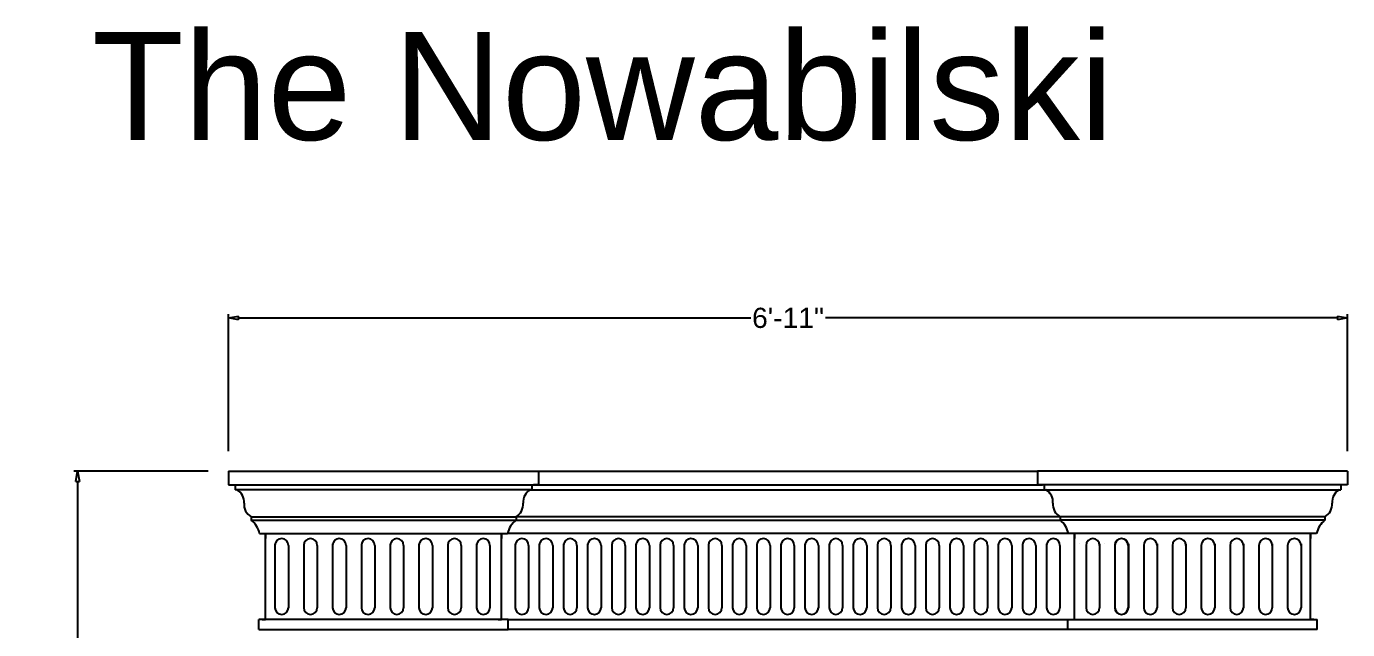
# Model space of a CAD drawing. Header units: millimetres. Extents: x 1155 to 2227, y 540 to 1342.
# Drawn here: x 2064.6 to 2162.6, y 754.5 to 799.2 of the extents above; entities that cross this region are included whole.
import ezdxf

# ---------------------------------------------------------------- set-up
doc = ezdxf.new("R2010")
doc.units = ezdxf.units.MM
doc.layers.add('dimension', color=4, linetype='Continuous')
doc.layers.add('text', color=4, linetype='Continuous')
doc.styles.get("Standard").update_dxf_attribs({"font": 'arial.ttf'})
doc.dimstyles.new('25', dxfattribs={"dimscale": 1.5, "dimtxt": 1, "dimasz": 0.5, "dimexe": 0.1875, "dimexo": 1, "dimgap": 0.125, "dimtad": 0, "dimtih": 1, "dimtoh": 1, "dimdec": 4, "dimzin": 4, "dimdsep": 46, "dimlunit": 4, "dimtxsty": 'Standard', "dimblk1": 'CLOSEDBLANK', "dimblk2": 'CLOSEDBLANK', "dimsah": 1, "dimcen": -1, "dimclrd": 256, "dimclre": 256, "dimclrt": 256, "dimadec": 0, "dimazin": 0, "dimtfac": 1, "dimtdec": 4, "dimtofl": 0, "dimtmove": 0, "dimatfit": 3, "dimldrblk": 'CLOSEDBLANK', "dimfxl": 1, "dimtolj": 1, "dimtzin": 4, "dimarcsym": 0})

# ---------------------------------------------------------------- blocks, each defined once
blk = doc.blocks.new('_CLOSEDBLANK')
at = {"color": 0, "linetype": 'ByBlock'}
for p, q in [((-1, 0.17), (0, 0)), ((-1, 0.17), (-1, -0.17)), ((0, 0), (-1, -0.17))]:
    blk.add_line(p, q, dxfattribs=at)
blk = doc.blocks.new('*D244')
at = {"layer": 'Defpoints', "color": 0, "transparency": 16777216}
for p in [(2162.61, 777.591), (2079.61, 766.218), (2162.61, 766.218)]:
    blk.add_point(p, dxfattribs=at)
at = {"layer": 'dimension', "lineweight": -2, "transparency": 16777216}
for p, q in [((2079.61, 767.718), (2079.61, 777.872)), ((2080.36, 777.591), (2118.342, 777.591)), ((2161.86, 777.591), (2123.878, 777.591)), ((2162.61, 767.718), (2162.61, 777.872))]:
    blk.add_line(p, q, dxfattribs=at)
at = {"layer": 'dimension', "lineweight": -2, "transparency": 16777216, "xscale": 0.75, "yscale": 0.75, "zscale": 0.75, "rotation": 180}
blk.add_blockref('_CLOSEDBLANK', (2079.61, 777.591), dxfattribs=at)
at = {"layer": 'dimension', "lineweight": -2, "transparency": 16777216, "xscale": 0.75, "yscale": 0.75, "zscale": 0.75}
blk.add_blockref('_CLOSEDBLANK', (2162.61, 777.591), dxfattribs=at)
at = {"layer": 'dimension', "transparency": 16777216, "insert": (2121.11, 777.591), "char_height": 1.5, "attachment_point": 5}
blk.add_mtext('\\A1;6\'-11"', dxfattribs=at)
blk = doc.blocks.new('*D409')
at = {"layer": 'Defpoints', "color": 0, "transparency": 16777216}
for p in [(2079.61, 766.218), (2068.419, 703.718), (2084.61, 703.718)]:
    blk.add_point(p, dxfattribs=at)
at = {"layer": 'dimension', "lineweight": -2, "transparency": 16777216}
for p, q in [((2078.11, 766.218), (2068.138, 766.218)), ((2068.419, 765.468), (2068.419, 740.62)), ((2068.419, 704.468), (2068.419, 736.707)), ((2083.11, 703.718), (2068.138, 703.718))]:
    blk.add_line(p, q, dxfattribs=at)
at = {"layer": 'dimension', "lineweight": -2, "transparency": 16777216, "xscale": 0.75, "yscale": 0.75, "zscale": 0.75}
for p, rotation in [((2068.419, 766.218), 90), ((2068.419, 703.718), 270)]:
    blk.add_blockref('_CLOSEDBLANK', p, dxfattribs=dict(at, rotation=rotation))
at = {"layer": 'dimension', "transparency": 16777216, "insert": (2068.419, 738.663), "char_height": 1.5, "attachment_point": 5}
blk.add_mtext('\\A1;5\'-2{\\H1.000000x;\\S1/2;}"', dxfattribs=at)

msp = doc.modelspace()

# ---------------------------------------------------------------- linework, layer by layer
at = {"color": 0}
for p, q in [((2079.61015, 766.21812), (2079.61015, 765.21812)), ((2079.61015, 766.21812), (2102.61015, 766.21812)), ((2102.61015, 766.21812), (2102.61015, 765.21812)), ((2102.61015, 766.21812), (2139.61015, 766.21812)), ((2162.61015, 766.21812), (2139.61015, 766.21812)), ((2139.61015, 766.21812), (2139.61015, 765.21812)), ((2162.61015, 766.21812), (2139.61015, 766.21812)), ((2139.61015, 766.21812), (2139.61015, 765.21812)), ((2162.61015, 766.21812), (2162.61015, 765.21812)), ((2162.61015, 766.21812), (2162.61015, 765.21812)), ((2079.61015, 765.21812), (2102.61015, 765.21812)), ((2080.11015, 765.21812), (2080.11015, 764.84312)), ((2102.11015, 764.84312), (2080.11015, 764.84312)), ((2101.98515, 764.84312), (2140.23515, 764.84312)), ((2102.11015, 765.21812), (2102.11015, 764.84312)), ((2102.61015, 765.21812), (2102.23515, 765.21812)), ((2102.61015, 765.21812), (2139.61015, 765.21812)), ((2139.61015, 765.21812), (2139.98515, 765.21812)), ((2162.61015, 765.21812), (2139.61015, 765.21812)), ((2139.61015, 765.21812), (2139.98515, 765.21812)), ((2162.61015, 765.21812), (2139.61015, 765.21812)), ((2140.11015, 765.21812), (2140.11015, 764.84312)), ((2140.11015, 765.21812), (2140.11015, 764.84312)), ((2140.11015, 764.84312), (2162.11015, 764.84312)), ((2140.11015, 764.84312), (2162.11015, 764.84312)), ((2162.11015, 765.21812), (2162.11015, 764.84312)), ((2162.11015, 765.21812), (2162.11015, 764.84312)), ((2081.28694, 762.84312), (2081.28694, 762.59312)), ((2081.28694, 762.84312), (2100.93336, 762.84312)), ((2081.28694, 762.59312), (2100.93336, 762.59312)), ((2100.93336, 762.84312), (2100.93336, 762.59312)), ((2141.28694, 762.84312), (2100.93336, 762.84312)), ((2100.93336, 762.59312), (2141.28694, 762.59312)), ((2141.28694, 762.84312), (2141.28694, 762.59312)), ((2160.93336, 762.84312), (2141.28694, 762.84312)), ((2141.28694, 762.84312), (2141.28694, 762.59312)), ((2160.93336, 762.84312), (2141.28694, 762.84312)), ((2160.93336, 762.59312), (2141.28694, 762.59312)), ((2160.93336, 762.59312), (2141.28694, 762.59312)), ((2160.93336, 762.84312), (2160.93336, 762.59312)), ((2160.93336, 762.84312), (2160.93336, 762.59312)), ((2081.91194, 761.59312), (2100.30836, 761.59312)), ((2082.36015, 755.21812), (2082.36015, 761.59312)), ((2082.36015, 761.59312), (2082.36015, 761.21812)), ((2082.36015, 755.21812), (2082.36015, 761.59312)), ((2082.36015, 761.59312), (2082.36015, 761.21812)), ((2099.86015, 755.21812), (2099.86015, 761.59312)), ((2099.86015, 761.59312), (2099.86015, 761.21812)), ((2099.86015, 755.21812), (2099.86015, 761.59312)), ((2099.86015, 761.59312), (2099.86015, 761.21812)), ((2099.86015, 755.21812), (2099.86015, 761.59312)), ((2099.86015, 761.59312), (2099.86015, 761.21812)), ((2141.91194, 761.59312), (2100.30836, 761.59312)), ((2160.30836, 761.59312), (2141.91194, 761.59312)), ((2160.30836, 761.59312), (2141.91194, 761.59312)), ((2142.36015, 755.21812), (2142.36015, 761.59312)), ((2142.36015, 761.59312), (2142.36015, 761.21812)), ((2142.36015, 755.21812), (2142.36015, 761.59312)), ((2142.36015, 761.59312), (2142.36015, 761.21812)), ((2159.86015, 755.21812), (2159.86015, 761.59312)), ((2159.86015, 761.59312), (2159.86015, 761.21812)), ((2159.86015, 755.21812), (2159.86015, 761.59312)), ((2159.86015, 761.59312), (2159.86015, 761.21812)), ((2083.05694, 760.84312), (2083.05694, 756.09312)), ((2084.05694, 760.84312), (2084.05694, 760.84312)), ((2084.05694, 760.71812), (2084.05694, 756.09312)), ((2085.19224, 760.84312), (2085.19224, 756.09312)), ((2086.19224, 760.84312), (2086.19224, 760.84312)), ((2086.19224, 760.71812), (2086.19224, 756.09312)), ((2087.32754, 760.84312), (2087.32754, 756.09312)), ((2088.32754, 760.84312), (2088.32754, 760.84312)), ((2088.32754, 760.71812), (2088.32754, 756.09312)), ((2089.46284, 760.84312), (2089.46284, 756.09312)), ((2090.46284, 760.84312), (2090.46284, 760.84312)), ((2090.46284, 760.71812), (2090.46284, 756.09312)), ((2091.59814, 760.84312), (2091.59814, 756.09312)), ((2092.59814, 760.84312), (2092.59814, 760.84312)), ((2092.59814, 760.71812), (2092.59814, 756.09312)), ((2093.73344, 760.84312), (2093.73344, 756.09312)), ((2094.73344, 760.84312), (2094.73344, 760.84312)), ((2094.73344, 760.71812), (2094.73344, 756.09312)), ((2095.86874, 760.84312), (2095.86874, 756.09312)), ((2096.86874, 760.84312), (2096.86874, 760.84312)), ((2096.86874, 760.71812), (2096.86874, 756.09312)), ((2098.00405, 760.84312), (2098.00405, 756.09312)), ((2099.00405, 760.84312), (2099.00405, 760.84312)), ((2099.00405, 760.71812), (2099.00405, 756.09312)), ((2100.87228, 760.84312), (2100.87228, 756.09312)), ((2101.87228, 760.84312), (2101.87228, 760.84312)), ((2101.87228, 760.71812), (2101.87228, 756.09312)), ((2102.66353, 760.84312), (2102.66353, 756.09312)), ((2103.66353, 760.84312), (2103.66353, 760.84312)), ((2103.66353, 760.71812), (2103.66353, 756.09312)), ((2104.45478, 760.84312), (2104.45478, 756.09312)), ((2105.45478, 760.84312), (2105.45478, 760.84312)), ((2105.45478, 760.71812), (2105.45478, 756.09312)), ((2106.24604, 760.84312), (2106.24604, 756.09312)), ((2107.24604, 760.84312), (2107.24604, 760.84312)), ((2107.24604, 760.71812), (2107.24604, 756.09312)), ((2108.03729, 760.84312), (2108.03729, 756.09312)), ((2109.03729, 760.84312), (2109.03729, 760.84312)), ((2109.03729, 760.71812), (2109.03729, 756.09312)), ((2109.82854, 760.84312), (2109.82854, 756.09312)), ((2110.82854, 760.84312), (2110.82854, 760.84312)), ((2110.82854, 760.71812), (2110.82854, 756.09312)), ((2111.6198, 760.84312), (2111.6198, 756.09312)), ((2112.6198, 760.84312), (2112.6198, 760.84312)), ((2112.6198, 760.71812), (2112.6198, 756.09312)), ((2113.41105, 760.84312), (2113.41105, 756.09312)), ((2114.41105, 760.84312), (2114.41105, 760.84312)), ((2114.41105, 760.71812), (2114.41105, 756.09312)), ((2115.2023, 760.84312), (2115.2023, 756.09312)), ((2116.2023, 760.84312), (2116.2023, 760.84312)), ((2116.2023, 760.71812), (2116.2023, 756.09312)), ((2116.99356, 760.84312), (2116.99356, 756.09312)), ((2117.99356, 760.84312), (2117.99356, 760.84312)), ((2117.99356, 760.71812), (2117.99356, 756.09312)), ((2118.78481, 760.84312), (2118.78481, 756.09312)), ((2119.78481, 760.84312), (2119.78481, 760.84312)), ((2119.78481, 760.71812), (2119.78481, 756.09312)), ((2120.57606, 760.84312), (2120.57606, 756.09312)), ((2121.57606, 760.84312), (2121.57606, 760.84312)), ((2121.57606, 760.71812), (2121.57606, 756.09312)), ((2122.36732, 760.84312), (2122.36732, 756.09312)), ((2123.36732, 760.84312), (2123.36732, 760.84312)), ((2123.36732, 760.71812), (2123.36732, 756.09312)), ((2124.15857, 760.84312), (2124.15857, 756.09312)), ((2125.15857, 760.84312), (2125.15857, 760.84312)), ((2125.15857, 760.71812), (2125.15857, 756.09312)), ((2125.94983, 760.84312), (2125.94983, 756.09312)), ((2126.94983, 760.84312), (2126.94983, 760.84312)), ((2126.94983, 760.71812), (2126.94983, 756.09312)), ((2127.74108, 760.84312), (2127.74108, 756.09312)), ((2128.74108, 760.84312), (2128.74108, 760.84312)), ((2128.74108, 760.71812), (2128.74108, 756.09312)), ((2129.53233, 760.84312), (2129.53233, 756.09312)), ((2130.53233, 760.84312), (2130.53233, 760.84312)), ((2130.53233, 760.71812), (2130.53233, 756.09312)), ((2131.32359, 760.84312), (2131.32359, 756.09312)), ((2132.32359, 760.84312), (2132.32359, 760.84312)), ((2132.32359, 760.71812), (2132.32359, 756.09312)), ((2133.11484, 760.84312), (2133.11484, 756.09312)), ((2134.11484, 760.84312), (2134.11484, 760.84312)), ((2134.11484, 760.71812), (2134.11484, 756.09312)), ((2134.90609, 760.84312), (2134.90609, 756.09312)), ((2135.90609, 760.84312), (2135.90609, 760.84312)), ((2135.90609, 760.71812), (2135.90609, 756.09312)), ((2136.69735, 760.84312), (2136.69735, 756.09312)), ((2137.69735, 760.84312), (2137.69735, 760.84312)), ((2137.69735, 760.71812), (2137.69735, 756.09312)), ((2138.4886, 760.84312), (2138.4886, 756.09312)), ((2139.4886, 760.84312), (2139.4886, 760.84312)), ((2139.4886, 760.71812), (2139.4886, 756.09312)), ((2140.27985, 760.84312), (2140.27985, 756.09312)), ((2141.27985, 760.84312), (2141.27985, 760.84312)), ((2141.27985, 760.71812), (2141.27985, 756.09312)), ((2142.75577, 760.84312), (2142.75577, 760.84312)), ((2143.21626, 760.84312), (2143.21626, 760.84312)), ((2143.21626, 760.71812), (2143.21626, 756.09312)), ((2144.21626, 760.84312), (2144.21626, 756.09312)), ((2144.54703, 760.84312), (2144.54703, 760.84312)), ((2145.33828, 760.84312), (2145.33828, 756.09312)), ((2145.35156, 760.84312), (2145.35156, 760.84312)), ((2145.35156, 760.71812), (2145.35156, 756.09312)), ((2146.33828, 760.84312), (2146.33828, 760.84312)), ((2146.33828, 760.71812), (2146.33828, 756.09312)), ((2146.35156, 760.84312), (2146.35156, 756.09312)), ((2147.48686, 760.84312), (2147.48686, 760.84312)), ((2147.48686, 760.71812), (2147.48686, 756.09312)), ((2148.48686, 760.84312), (2148.48686, 756.09312)), ((2149.62216, 760.84312), (2149.62216, 760.84312)), ((2149.62216, 760.71812), (2149.62216, 756.09312)), ((2150.62216, 760.84312), (2150.62216, 756.09312)), ((2151.75746, 760.84312), (2151.75746, 760.84312)), ((2151.75746, 760.71812), (2151.75746, 756.09312)), ((2152.75746, 760.84312), (2152.75746, 756.09312)), ((2153.89276, 760.84312), (2153.89276, 760.84312)), ((2153.89276, 760.71812), (2153.89276, 756.09312)), ((2154.89276, 760.84312), (2154.89276, 756.09312)), ((2156.02807, 760.84312), (2156.02807, 760.84312)), ((2156.02807, 760.71812), (2156.02807, 756.09312)), ((2157.02807, 760.84312), (2157.02807, 756.09312)), ((2158.16337, 760.84312), (2158.16337, 760.84312)), ((2158.16337, 760.71812), (2158.16337, 756.09312)), ((2159.16337, 760.84312), (2159.16337, 756.09312)), ((2082.36015, 755.21812), (2082.36015, 755.59312)), ((2082.36015, 755.21812), (2082.36015, 755.59312)), ((2099.86015, 755.21812), (2099.86015, 755.59312)), ((2099.86015, 755.21812), (2099.86015, 755.59312)), ((2099.86015, 755.21812), (2099.86015, 755.59312)), ((2142.36015, 755.21812), (2142.36015, 755.59312)), ((2142.36015, 755.21812), (2142.36015, 755.59312)), ((2159.86015, 755.21812), (2159.86015, 755.59312)), ((2159.86015, 755.21812), (2159.86015, 755.59312)), ((2081.86015, 754.46812), (2081.86015, 755.21812)), ((2100.36015, 755.21812), (2081.86015, 755.21812)), ((2082.11015, 755.21812), (2082.36015, 755.21812)), ((2082.11015, 755.21812), (2082.36015, 755.21812)), ((2099.61015, 755.21812), (2099.86015, 755.21812)), ((2099.61015, 755.21812), (2099.86015, 755.21812)), ((2100.11015, 755.21812), (2099.86015, 755.21812)), ((2100.36015, 754.46812), (2100.36015, 755.21812)), ((2100.36015, 755.21812), (2141.86015, 755.21812)), ((2141.86015, 754.46812), (2141.86015, 755.21812)), ((2141.86015, 755.21812), (2160.36015, 755.21812)), ((2141.86015, 754.46812), (2141.86015, 755.21812)), ((2141.86015, 755.21812), (2160.36015, 755.21812)), ((2142.11015, 755.21812), (2142.36015, 755.21812)), ((2142.11015, 755.21812), (2142.36015, 755.21812)), ((2160.11015, 755.21812), (2159.86015, 755.21812)), ((2160.11015, 755.21812), (2159.86015, 755.21812)), ((2160.36015, 754.46812), (2160.36015, 755.21812)), ((2160.36015, 754.46812), (2160.36015, 755.21812)), ((2081.86015, 754.46812), (2100.36015, 754.46812)), ((2141.86015, 754.46812), (2100.36015, 754.46812)), ((2160.36015, 754.46812), (2141.86015, 754.46812)), ((2160.36015, 754.46812), (2141.86015, 754.46812))]:
    msp.add_line(p, q, dxfattribs=at)
for centre, radius, start, end in [((2079.69407, 763.92028), 1.06976, 355.863488, 59.615893), ((2102.52623, 763.92028), 1.06976, 120.384107, 184.136512), ((2139.69407, 763.92028), 1.06976, 355.863488, 59.615893), ((2139.69407, 763.92028), 1.06976, 355.863488, 59.615893), ((2162.52623, 763.92028), 1.06976, 120.384107, 184.136512), ((2162.52623, 763.92028), 1.06976, 120.384107, 184.136512), ((2081.82802, 763.76595), 1.06976, 175.863488, 239.615893), ((2100.39228, 763.76595), 1.06976, 300.384107, 4.136512), ((2141.82802, 763.76595), 1.06976, 175.863488, 239.615893), ((2141.82802, 763.76595), 1.06976, 175.863488, 239.615893), ((2160.39228, 763.76595), 1.06976, 300.384107, 4.136512), ((2160.39228, 763.76595), 1.06976, 300.384107, 4.136512), ((2080.23253, 761.2388), 1.71638, 11.913447, 52.097319), ((2101.98777, 761.2388), 1.71638, 127.902681, 168.086553), ((2140.23253, 761.2388), 1.71638, 11.913447, 52.097319), ((2140.23253, 761.2388), 1.71638, 11.913447, 52.097319), ((2161.98777, 761.2388), 1.71638, 127.902681, 168.086553), ((2161.98777, 761.2388), 1.71638, 127.902681, 168.086553), ((2083.55694, 760.71812), 0.5, 0, 180), ((2085.69224, 760.71812), 0.5, 0, 180), ((2087.82754, 760.71812), 0.5, 0, 180), ((2089.96284, 760.71812), 0.5, 0, 180), ((2092.09814, 760.71812), 0.5, 0, 180), ((2094.23344, 760.71812), 0.5, 0, 180), ((2096.36874, 760.71812), 0.5, 0, 180), ((2098.50405, 760.71812), 0.5, 0, 180), ((2101.37228, 760.71812), 0.5, 0, 180), ((2103.16353, 760.71812), 0.5, 0, 180), ((2104.95478, 760.71812), 0.5, 0, 180), ((2106.74604, 760.71812), 0.5, 0, 180), ((2108.53729, 760.71812), 0.5, 0, 180), ((2110.32854, 760.71812), 0.5, 0, 180), ((2112.1198, 760.71812), 0.5, 0, 180), ((2113.91105, 760.71812), 0.5, 0, 180), ((2115.7023, 760.71812), 0.5, 0, 180), ((2117.49356, 760.71812), 0.5, 0, 180), ((2119.28481, 760.71812), 0.5, 0, 180), ((2121.07606, 760.71812), 0.5, 0, 180), ((2122.86732, 760.71812), 0.5, 0, 180), ((2124.65857, 760.71812), 0.5, 0, 180), ((2126.44983, 760.71812), 0.5, 0, 180), ((2128.24108, 760.71812), 0.5, 0, 180), ((2130.03233, 760.71812), 0.5, 0, 180), ((2131.82359, 760.71812), 0.5, 0, 180), ((2133.61484, 760.71812), 0.5, 0, 180), ((2135.40609, 760.71812), 0.5, 0, 180), ((2137.19735, 760.71812), 0.5, 0, 180), ((2138.9886, 760.71812), 0.5, 0, 180), ((2140.77985, 760.71812), 0.5, 0, 180), ((2143.71626, 760.71812), 0.5, 0, 180), ((2145.83828, 760.71812), 0.5, 0, 180), ((2145.85156, 760.71812), 0.5, 0, 180), ((2147.98686, 760.71812), 0.5, 0, 180), ((2150.12216, 760.71812), 0.5, 0, 180), ((2152.25746, 760.71812), 0.5, 0, 180), ((2154.39276, 760.71812), 0.5, 0, 180), ((2156.52807, 760.71812), 0.5, 0, 180), ((2158.66337, 760.71812), 0.5, 0, 180), ((2083.55694, 756.09312), 0.5, 180, 0), ((2085.69224, 756.09312), 0.5, 180, 0), ((2087.82754, 756.09312), 0.5, 180, 0), ((2089.96284, 756.09312), 0.5, 180, 0), ((2092.09814, 756.09312), 0.5, 180, 0), ((2094.23344, 756.09312), 0.5, 180, 0), ((2096.36874, 756.09312), 0.5, 180, 0), ((2098.50405, 756.09312), 0.5, 180, 0), ((2101.37228, 756.09312), 0.5, 180, 0), ((2103.16353, 756.09312), 0.5, 180, 0), ((2104.95478, 756.09312), 0.5, 180, 0), ((2106.74604, 756.09312), 0.5, 180, 0), ((2108.53729, 756.09312), 0.5, 180, 0), ((2110.32854, 756.09312), 0.5, 180, 0), ((2112.1198, 756.09312), 0.5, 180, 0), ((2113.91105, 756.09312), 0.5, 180, 0), ((2115.7023, 756.09312), 0.5, 180, 0), ((2117.49356, 756.09312), 0.5, 180, 0), ((2119.28481, 756.09312), 0.5, 180, 0), ((2121.07606, 756.09312), 0.5, 180, 0), ((2122.86732, 756.09312), 0.5, 180, 0), ((2124.65857, 756.09312), 0.5, 180, 0), ((2126.44983, 756.09312), 0.5, 180, 0), ((2128.24108, 756.09312), 0.5, 180, 0), ((2130.03233, 756.09312), 0.5, 180, 0), ((2131.82359, 756.09312), 0.5, 180, 0), ((2133.61484, 756.09312), 0.5, 180, 0), ((2135.40609, 756.09312), 0.5, 180, 0), ((2137.19735, 756.09312), 0.5, 180, 0), ((2138.9886, 756.09312), 0.5, 180, 0), ((2140.77985, 756.09312), 0.5, 180, 0), ((2143.71626, 756.09312), 0.5, 180, 0), ((2145.83828, 756.09312), 0.5, 180, 0), ((2145.85156, 756.09312), 0.5, 180, 0), ((2147.98686, 756.09312), 0.5, 180, 0), ((2150.12216, 756.09312), 0.5, 180, 0), ((2152.25746, 756.09312), 0.5, 180, 0), ((2154.39276, 756.09312), 0.5, 180, 0), ((2156.52807, 756.09312), 0.5, 180, 0), ((2158.66337, 756.09312), 0.5, 180, 0)]:
    msp.add_arc(centre, radius, start, end, dxfattribs=at)

# ---------------------------------------------------------------- texts
at = {"layer": 'text', "linetype": 'Continuous', "lineweight": 0, "insert": (1973.18165, 798.80197), "char_height": 8, "attachment_point": 1}
msp.add_mtext_dynamic_manual_height_columns('\\pi96.291;The Nowabilski', width=267.3386579, gutter_width=1, heights=[0], dxfattribs=at)

# ---------------------------------------------------------------- dimensions: what is measured, and where the dimension line sits
at = {"layer": 'dimension'}
dim = msp.add_linear_dim(base=(2162.61015, 777.59099), p1=(2079.61015, 766.21812), p2=(2162.61015, 766.21812), dimstyle='25', dxfattribs=at)
dim.commit()
dim.dimension.update_dxf_attribs({"geometry": '*D244', "text_midpoint": (2121.11015, 777.59099)})
dim = msp.add_linear_dim(base=(2068.41878, 703.71812), p1=(2079.61015, 766.21812), p2=(2084.61015, 703.71812), angle=90, dimstyle='25', dxfattribs=at)
dim.commit()
dim.dimension.update_dxf_attribs({"geometry": '*D409', "text_midpoint": (2068.41878, 738.66342), "dimtype": 160})

doc.saveas('drawing.dxf')
